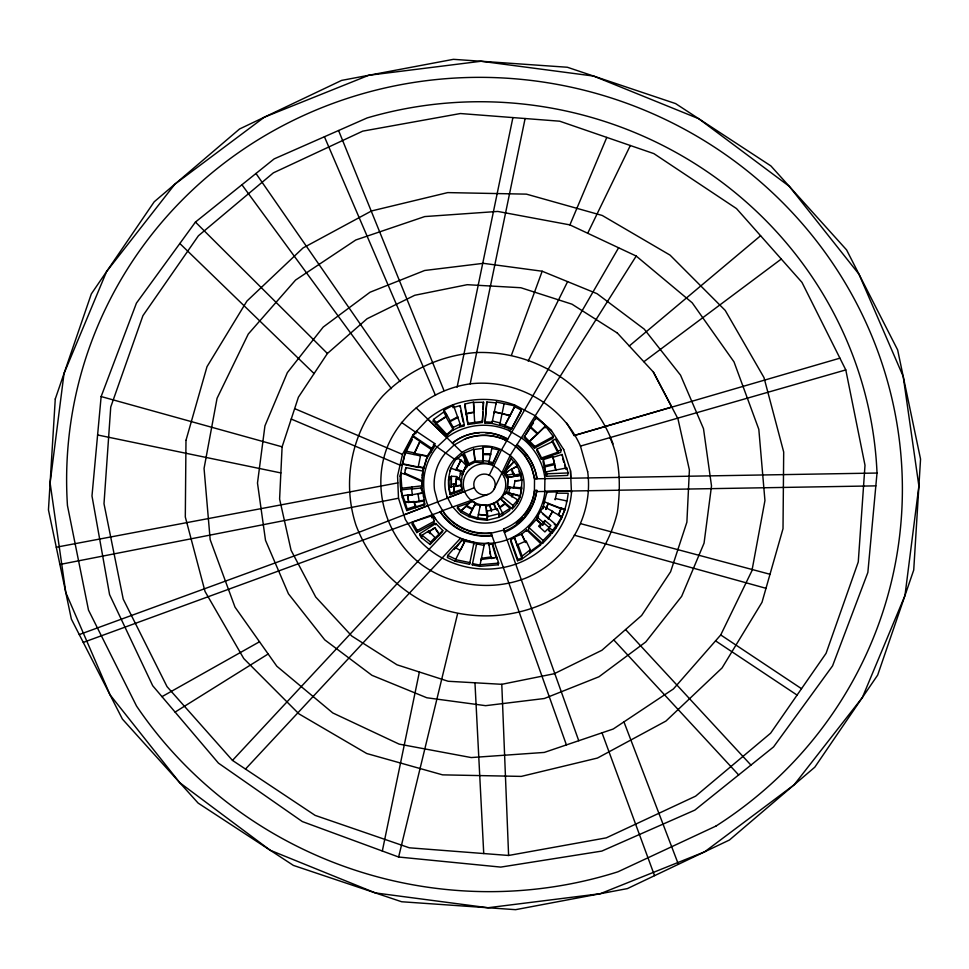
<?xml version="1.0" encoding="UTF-8"?>
<svg xmlns="http://www.w3.org/2000/svg" width="969" height="969" viewBox="0 0 969 969"><rect width="100%" height="100%" fill="white"/><g stroke="black" fill="none" stroke-linecap="round" stroke-linejoin="round"><path stroke-width="1.45" d="M530.951 503.965A50.424 49.007 11.9 0 0 534.404 491.634L534.537 478.42L531.182 465.992L524.653 454.812L515.92 446.14L516.974 444.48A54.506 52.98 11.9 0 1 537.008 478.371L536.923 478.795A54.506 52.98 11.9 0 0 535.482 472.278M507.95 477.342L507.429 488.994L507.95 477.342L521.177 475.44L521.964 480.249L515.06 480.866L519.202 480.491M466.065 465.338L462.346 475.258L466.065 465.338L460.941 460.021L456.024 469.965L460.772 460.844L457.489 457.429C448.804 467.567 446.37 482.09 450.282 494.735L461.777 490.52L461.147 481.036L462.601 474.023L460.42 473.26L460.941 470.789M461.401 484.984L461.498 479.389L456.254 479.061L455.89 485.929L461.401 484.984L461.05 486.644M544.929 478.347L544.651 493.887A60.89 59.182 11.9 0 1 520.704 532.502C489.89 554.983 441.9 541.174 427.935 505.624A60.89 59.182 11.9 0 1 436.874 447.121L448.308 436.413M517.058 503.214L517.749 499.907L505.539 492.434L502.257 496.697L501.567 500.004L512.262 508.786C518.56 503.105 521.637 494.771 521.395 486.39M521.274 490.471L522.049 479.837M422.012 478.08L423.586 468.112L402.547 463.751L402.208 465.399L405.563 451.057L413.121 435.844L416.355 431.241L434.815 443.632L434.027 447.351L426.748 458.47L423.247 469.759L427.184 456.399L420.667 455.055L418.111 467.409L402.462 464.163L405.224 452.717L420.498 455.878L420.752 454.643M422.012 484.052L422.981 471.116L405.878 467.567L405.357 470.05M617.168 332.924L571.976 304.181L520.837 287.732L467.215 284.692L414.78 295.266L367.094 318.728L327.401 353.491L298.416 397.193L282.112 446.83L279.605 499.047L291.063 550.259L315.7 597.001L351.832 636.076L397.024 664.819L448.162 681.268L501.785 684.308L554.22 673.734L601.906 650.272L641.599 615.509L670.584 571.807L686.888 522.17L689.395 469.953L677.937 418.741L653.3 371.999L617.18 332.851M482.877 412.188L482.332 422.532L483.579 402.232L473.441 402.45L474.749 423.514L467.954 424.531L464.745 405.539M483.01 409.342L483.337 403.383M455.793 486.341L456.774 476.578L451.36 476.251L451.3 487.104L451.36 476.251M491.901 423.501L492.422 421.018L500.125 422.956L499.604 425.427L491.925 423.417L484.972 423.078L486.644 403.177L486.886 402.026L496.176 402.862M484.972 423.078L486.886 402.026M101.139 396.551L91.982 495.958L109.57 594.591L152.702 685.725L218.449 763.136L302.328 821.567L398.622 857.02L500.767 867.098L601.81 851.085L694.846 810.108L773.553 746.929L832.565 665.873L867.861 572.449L877.018 473.042A393.317 382.295 11.9 0 0 367.19 117.915L274.154 158.892L195.447 222.071L136.435 303.127L101.139 396.551L282.112 446.83M422.629 492.967L421.394 489.103L421.648 486.474M421.394 489.103L422.472 481.847L404.558 473.95L400.791 473.175C398.598 485.966 402.329 498.72 406.823 510.578L424.507 504.788L424.676 503.965L424.265 501.034L413.896 502.305M400.088 476.482L402.547 463.751M404.497 474.216L405.878 467.567M457.089 387.225L512.904 117.588M587.662 471.637C593.815 516.453 566.804 561.584 525.016 578.408C490.786 591.381 451.36 586.088 421.685 564.709C385.674 537.625 370.727 487.165 388.024 445.243C402.607 412.104 434.487 388.86 470.195 383.857L525.113 118.521M382.319 851.024L419.371 672.001M461.401 479.8L459.1 479.655L460.772 471.612L450.67 468.112L450.064 470.995M514.442 407.852L514.854 405.866L496.346 402.038L492.167 422.254L485.239 421.842M492.07 447.169L489.054 461.753L493.064 462.588L499.132 449.931L491.816 448.405L492.07 447.169L483.083 447.097L482.562 449.58M480.249 505.503L475.064 504.437L469.287 515.46L477.681 517.918L487.201 519.057L486.874 515.447L478.383 514.491L486.959 515.036L486.087 505.455L480.333 505.091L477.414 519.154L469.032 516.695L460.82 512.274L457.307 508.192L457.574 506.957L469.892 502.669M469.517 564.273L473.926 543.052L464.829 541.174L455.6 559.646L469.868 562.614L469.517 564.273L455.248 561.293L447.351 557.49L447.787 555.419L454.933 547.412L460.214 550.404M504.122 403.649L499.956 423.78L504.946 425.161L509.864 415.725L494.36 411.643L494.105 412.891M481.181 559.513L496.903 557.308L498.647 563.122L498.296 564.782L479.752 566.38L472.291 564.83L476.627 543.912L484.1 545.438L484.439 543.791L488.739 543.028L491.138 558.519L493.984 558.12M484.439 543.791L480.018 565.133L472.545 563.595L472.291 564.83M515.145 480.454L513.679 487.552L507.865 486.935M563.583 509.306L544.336 501.821L542.882 508.822L543.403 506.351L552.657 511.317L548.212 519.033L548.381 518.209M544.336 501.821L544.069 503.056L547.013 491.852L556.787 491.925L555.152 499.81L555.407 498.563L566.623 500.888L566.356 502.124M555.855 528.032L556.46 525.15L540.448 511.402L537.226 517.204L536.608 520.087L542.616 525.198L543.221 522.303L544.869 520.474L550.876 525.573L549.108 527.548L548.502 530.443L551.979 533.398C561.463 521.976 566.49 507.901 568.197 493.257L556.521 493.16L556.787 491.925M400.027 465.132L291.233 419.056M59.896 564.479L398.501 498.223L397.556 475.949L402.51 454.328L413.048 434.766M398.501 498.223L405.333 519.481L417.566 538.364M404.558 473.95L404.727 473.126L422.654 481.024M401.142 491.562L401.832 488.255L400.791 473.175M415.58 432.174L401.457 422.375M402.268 497.848L402.704 495.777L407.61 494.941L408.748 502.523L407.61 494.941M415.834 433.712L416.355 431.241M413.981 454.534L420.049 441.44L412.951 436.668M404.836 504.207L405.272 502.148L402.704 495.777M403.879 514.927L427.935 505.624M419.965 441.852L431.471 449.58L427.268 455.987L414.248 453.286L420.219 440.616M406.823 510.578L407.174 508.931L405.187 502.56L414.078 501.47L415.725 506.121L415.374 507.78M411.958 487.032L411.522 489.091L421.66 487.867L423.296 493.027L419.189 493.73M427.898 419.25L446.951 437.673M412.346 494.917L411.619 488.679L401.481 489.914L402.619 496.201M418.111 467.409L418.281 466.573L423.683 467.7M424.507 504.788L423.38 492.603L407.44 495.765M433.167 421.212L433.543 419.42L443.669 412.019L444.081 410.093L453.407 405.163L460.166 424.107L459.56 426.99L452.644 430.345L446.552 435.687L433.179 421.127M422.109 475.246L422.981 471.116M412.419 522.146L411.982 524.217L416.827 532.562L433.882 523.284L434.318 521.213L432.089 515.69L412.419 522.146L417.264 530.491L416.827 532.562M426.748 458.47L427.268 455.987M419.141 501.663L419.311 500.84L424.446 500.21M436.086 424.361L436.462 422.569L446.128 416.355L443.669 412.019M430.951 452.063L431.726 448.344L434.815 443.632M423.38 492.603L423.392 496.794M419.856 533.713L419.589 534.961L421.491 537.734L430.103 544.53L442.506 531.739L442.772 530.491L435.808 523.478L419.856 533.713L421.757 536.499M446.552 435.687L446.818 434.439L452.911 429.11L446.006 416.912L446.539 414.429M421.491 537.734L422.012 535.263L428.564 531.06L434.984 537.553L434.463 540.024M453.407 405.163L452.886 407.634L460.154 405.611L464.321 424.882L464.054 426.118L459.56 426.99M449.64 423.332L450.161 420.849L444.081 410.093M428.298 532.296L428.564 531.06M431.653 517.761L432.089 515.69M432.973 514.515L435.662 519.154M452.644 430.345L453.25 427.462L449.979 421.672L457.683 417.603M430.103 544.53L430.624 542.046L434.984 537.553M485.481 432.707A48.704 47.336 11.9 0 1 507.683 439.26L507.72 439.054A48.704 47.336 11.9 0 0 452.487 442.906L452.438 443.112A48.704 47.336 11.9 0 1 465.059 435.929M459.9 406.847L460.154 405.611M429.4 531.593L434.936 527.681L439.175 533.883L438.824 535.53M435.553 524.713L435.808 523.478M440.144 511.898L442.857 510.518L444.517 513.364A50.424 49.007 11.9 0 0 490.98 532.829L491.78 535.736A52.701 51.224 11.9 0 1 440.144 511.898L83.261 642.411M454.328 444.941L452.487 442.906M448.502 480.249L449.107 477.366L451.094 477.487M464.732 405.623L465.072 403.976L473.526 402.038L474.229 412.358L466.61 413.848L467.954 424.531M442.857 510.518L487.916 494.42M454.376 459.112L462.08 452.378A39.644 38.53 11.9 0 1 501.542 449.87L510.215 455.442A39.644 38.53 11.9 0 1 514.624 509.888A39.644 38.53 11.9 0 1 458.785 513.558L451.869 506L447.181 496.976A39.644 38.53 11.9 0 1 454.376 459.112L433.422 444.468M448.756 488.739L449.107 487.092L453.637 486.317L454.304 493.257M447.702 497.981L447.193 496.891M466.343 415.083L465.072 403.976M457.489 457.429L457.138 459.088L462.334 454.34L467.579 465.459L465.29 469.057M450.282 494.735L449.107 487.092M453.553 486.729L461.305 485.396L462.043 489.284L454.558 492.022L453.553 486.729L454.158 483.834M456.254 479.061L456.774 476.578M462.068 452.462L416.246 407.925M460.772 460.844L460.941 460.021M462.068 455.575L462.334 454.34M446.673 530.467L232.487 760.411L167.031 686.633L123.208 599.084L103.998 503.723L110.732 407.053L142.927 315.664L198.403 235.782L273.379 172.845L362.733 131.142L460.396 113.53L559.694 121.198L653.881 153.623L736.513 208.589L801.969 282.367L845.792 369.916L865.002 465.277L858.268 561.947L826.072 653.336L770.597 733.218L695.621 796.155L606.267 837.858L508.604 855.47L409.306 847.802L315.119 815.377L232.487 760.411M475.016 462.177L473.647 449.144L464.115 453.129L463.763 454.776L468.572 465.471L475.016 462.177L492.797 463.824L499.132 449.931M459.1 479.655L459.439 478.008L456.508 477.826M461.147 481.036L461.498 479.389M463.473 470.958L463.194 471.951L464.078 470.098M463.957 470.304L464.236 469.311M461.777 490.52L462.043 489.284M468.572 465.471L468.911 463.812L464.115 453.129M504.401 477.56L501.821 472.751L498.054 468.754L493.391 465.738A21.233 20.64 11.9 0 0 464.623 491.356C466.622 496.54 470.668 500.707 475.634 503.177M473.562 449.555L482.816 448.344L482.865 461.05L475.27 460.929L473.647 449.144M483.313 403.467L483.579 402.232M460.82 512.274L461.159 510.627L466.186 506.266L472.266 509.537L469.032 516.695M454.509 549.471L454.933 547.412M474.81 505.673L475.331 503.19L471.528 500.961L461.074 511.038L457.574 506.957M455.248 561.293L455.684 559.234L447.787 555.419M460.784 549.496L464.745 541.586L461.825 540.314L456.266 547.497M471.334 500.488L475.646 503.093A21.233 20.64 11.9 0 0 504.413 477.475M471.261 502.196L471.528 500.961M482.841 455.018L483.083 447.097M472.182 509.948L475.331 503.19M482.598 462.298L482.925 454.606L490.52 454.667M495.934 404.012L496.346 402.038M488.788 462.988L489.139 461.341L482.95 460.638M490.435 455.079L490.689 453.843L483.107 453.783M479.982 506.751L480.333 505.091M473.575 544.711L473.926 543.052M492.797 463.824L493.064 462.588M476.36 545.147L476.627 543.912M486.499 512.758L486.087 505.455M504.946 425.161L504.607 426.808L499.629 425.355M486.62 514.054L487.237 511.147L497.206 508.64L499.314 513.643L498.514 517.385L486.935 520.292L477.414 519.154M486.874 515.447L487.395 512.94M489.563 506.133L489.817 504.897L496.891 502.075L500.174 498.781L505.212 503.165L505.043 504.001L499.834 507.78L497.061 501.239M486.935 520.292L487.722 516.55L487.237 511.147M509.779 416.137L514.854 405.866M479.752 566.38L480.103 564.721L498.647 563.122M481.096 559.925L481.448 558.277L491.489 556.86M506.654 441.028L503.989 439.248A50.424 49.007 11.9 0 0 465.435 438.678L453.989 445.122L444.662 454.049A50.424 49.007 11.9 0 0 434.548 490.169L437.903 502.596L443.887 512.831M504.619 426.723L511.147 429.533L521.298 410.093L514.684 406.689L504.861 425.573L511.414 428.298M511.753 432.235L508.725 430.333M490.98 532.829L566.405 744.907M504.958 474.943L505.479 472.46L517.276 466.222L520.947 473.889L520.68 475.125L506.726 477.632L504.05 473.138L504.401 471.479L513.945 461.535L517.361 465.81L517.01 467.458M496.855 510.312L497.206 508.64M492.422 545.147L492.676 543.912L488.388 544.675M506.726 477.632L507.247 475.149L505.479 472.46M510.59 459.415L510.845 458.167L513.861 461.947L504.316 471.891L510.845 458.167M521.043 411.341L521.298 410.093M505.103 494.493L505.539 492.434M516.974 444.48L516.877 444.892A54.506 52.98 11.9 0 1 524.253 451.857M498.514 517.385L502.33 515.556L502.766 513.485L496.891 502.075M509.936 487.153L509.755 487.976L507.683 487.758L506.145 493.257L506.412 492.022L513.195 494.36L511.838 496.927M521.286 437.915L522.339 438.448A60.89 59.182 11.9 0 1 544.917 478.42M513.485 476.421L514.006 473.938L511.499 468.717M496.552 558.956L496.903 557.308M578.747 740.716L503.601 530.116L503.868 528.868A50.424 49.007 11.9 0 0 534.67 490.399L536.85 490.362L536.596 491.598A54.203 52.677 11.9 0 1 504.413 532.381L504.667 531.145A54.203 52.677 11.9 0 0 536.85 490.362M524.265 436.171L529.474 441.476L537.444 434.051L530.079 427.232L523.999 437.407L534.525 448.126L552.984 438.133L553.323 436.474L545.511 426.215L529.558 441.065L529.207 442.712M513.582 487.964L513.764 487.141L521.794 487.988M505.043 504.001L510.082 508.386L509.646 510.445L502.33 515.556M513.291 493.936L520.159 495.862L519.723 497.921M512.262 508.786L512.964 505.479L517.749 499.907M529.825 428.468L530.261 426.408L536.075 417.469L545.595 425.803L545.159 427.862M521.177 475.44L521.128 479.909M535.191 415.919L551.458 430.563L563.667 449.519M535.639 419.541L536.075 417.469M517.555 560.724L517.821 559.476L521.685 558.205L514.273 537.456L510.808 539.842L510.542 541.077L517.555 560.724L521.419 559.452L540.629 545.026L540.896 543.791L526.748 530.031L521.492 534.246L514.369 537.044L514.018 538.703M534.525 448.126L534.876 446.479L553.323 436.474M537.444 434.051L545.595 425.803M552.233 441.755L537.008 449.168L536.741 450.403L541.32 459.173L560.676 452.402L561.196 449.919L555.394 439.114L552.5 440.52L552.233 441.755L557.72 452.281L541.574 457.925L541.32 459.173M517.555 546.625L517.979 544.566L526.119 540.932L530.322 549.689L529.631 552.996M534.404 491.634L534.67 490.399M526.494 531.278L526.748 530.031M521.419 559.452L522.121 556.145L517.979 544.566M528.965 527.584L528.359 530.479L542.507 543.439L550.562 535.082L551.179 532.187L547.715 529.013L544.893 531.933L538.607 526.167L541.053 523.635L536.354 519.323L528.965 527.584L543.112 540.557L542.507 543.439M555.758 470.183L552.863 456.605L543.439 459.56L543.003 461.632L546.383 476.288L567.64 475.428L568.161 472.945L566.695 467.954L546.225 471.855L545.704 474.338M544.324 467.821L544.76 465.75L543.439 459.56M546.383 476.288L546.904 473.805L546.225 471.855M540.448 511.402L543.403 506.351M544.699 491.465L571.395 490.932L571.48 492.894M555.843 469.771L552.863 456.605M546.746 493.1L547.013 491.852M540.448 526.518L541.053 523.635M557.454 453.528L557.987 451.045L552.5 440.52M546.237 507.865L545.971 509.113L548.272 503.347L545.886 509.524M542.616 525.198L544.251 523.357L544.869 520.474M561.838 455.709L562.105 454.461L552.681 457.429M551.979 533.398L552.584 530.503L556.46 525.15M566.429 469.19L566.695 467.954M566.683 423.029L574.132 435.578L839.917 358.167M558.665 514.89L561.281 507.962L564.866 509.355L564.527 511.002M561.402 518.754L561.838 516.695L552.572 511.729M570.814 478.214L570.511 470.692L563.679 449.434M587.638 471.721L580.443 446.019C561.838 404.085 515.569 378.576 470.195 383.857M609.925 437.637C620.632 460.396 620.644 487.407 617.41 512.201C609.259 546.286 588.462 575.828 559.464 595.438C518.79 620.221 467.07 622.486 424.119 602.112C392.845 585.494 368.45 558.314 355.95 525.113C341.488 480.781 351.892 430.793 382.852 395.921C407.561 370.473 440.774 355.296 476.082 352.546C536.741 350.427 592.059 387.091 613.05 443.887M629.244 345.994L760.592 235.733M643.888 361.716L781.28 259.05M671.82 407.125L653.324 371.914M398.622 857.02L457.598 613.692M511.402 355.308L542.18 271.235L597.049 293.68L644.24 329.133L680.541 375.173L703.494 428.661L711.512 485.953L704.063 543.149L681.655 596.347L645.802 641.926L598.963 676.774L544.324 698.516L485.614 705.674L426.82 697.765L371.951 675.32L324.76 639.867L288.459 593.827L265.506 540.339L257.488 483.046L264.937 425.851L287.345 372.653L323.198 327.074L370.037 292.226L424.676 270.484L483.386 263.326L542.18 271.235M561.281 507.962L558.35 515.278L561.754 517.107L564.866 509.355M569.905 224.893L636.209 256.046L692.181 302.776L734.005 361.885L758.824 429.34L764.941 500.573L751.944 570.693L720.73 634.949L673.419 688.947L613.22 729.015L544.263 752.428L471.225 757.564L399.095 744.107L332.791 712.954L276.819 666.224L234.995 607.115L210.176 539.66L204.059 468.427L217.056 398.307L248.27 334.051L295.581 280.053L355.78 239.985L424.737 216.572L497.775 211.436L569.905 224.893L606.788 137.404M504.05 473.138L509.997 460.663M494.093 489.248A10.72 10.417 11.9 0 0 483.822 474.083A10.72 10.417 11.9 0 0 475.585 490.181A10.72 10.417 11.9 0 0 494.093 489.248L510.227 455.357L636.209 256.046M489.26 475.21L501.554 449.786L618.61 247.773M587.698 233.25L630.334 145.507M528.141 361.098L567.604 281.64M517.494 501.155L520.159 495.862M404.957 453.952L412.334 439.563M512.02 496.092L513.376 493.524M511.147 429.533L521.056 411.256M536.608 520.087L538.546 516.61M548.297 518.621L552.657 511.317M561.838 516.695L556.291 525.973L554.268 524.241M526.191 434.064L533.459 422.884M465.544 467.821L467.579 465.459M454.764 548.236L461.825 540.314M245.484 769.059L460.311 538.498L475.573 542.919M413.036 434.839L428.468 418.584A87.404 84.957 11.9 0 1 514.442 404.933M543.112 540.557L551.179 532.187M434.815 538.376L439.175 533.883M442.772 530.491L439.09 534.294L434.851 528.093M522.121 556.145L530.322 549.689M500.004 506.957L505.212 503.165M529.886 551.749L540.896 543.791M510.082 508.386L498.95 515.314M446.006 416.912L436.353 423.126L446.818 434.439M434.936 527.681L428.395 531.884L430.224 533.737M175.098 712.094L268.159 653.99M507.708 471.794L505.297 473.284L504.401 471.479M511.329 469.553L517.361 465.81M161.98 696.65L259.51 641.757M417.264 530.491L434.318 521.213M450.161 420.849L457.852 416.779M468.911 463.812L475.367 460.517M453.25 427.462L460.166 424.107M447.714 497.896L464.623 491.356M474.35 487.722L359.438 532.114L79.264 634.574M450.633 493.088L454.643 491.61M557.987 451.045L561.196 449.919M407.174 508.931L415.725 506.121M424.676 503.965L415.556 506.957L414.308 503.468M574.145 435.505L671.832 407.041M580.419 446.103L845.792 369.916M485.917 506.278L489.733 505.309L491.44 511.523M487.722 516.55L499.314 513.643M503.601 530.116L490.895 533.241A50.424 49.007 11.9 0 1 466.404 530.091M544.76 465.75L554.619 463.461M554.353 464.696L544.493 466.997L545.874 473.502M466.695 413.424L474.313 411.946M459.827 425.754L464.321 424.882M56.275 547.219L397.835 482.877M507.247 475.149L514.006 473.938M520.947 473.889L513.74 475.173L511.862 471.261M407.525 495.353L412.431 494.505M451.905 484.221L456.411 483.446M468.221 423.296L482.598 421.297M474.749 423.514L482.356 422.448M401.832 488.255L422.096 485.796M405.272 502.148L408.918 501.7M410.057 502.366L419.226 501.252L417.905 493.56M546.904 473.805L568.161 472.945M534.537 478.42L537.008 478.371M877.018 473.042L534.452 478.831C531.86 461.462 519.965 446.479 503.941 439.454A50.424 49.007 11.9 0 0 465.399 438.884M536.596 491.598L875.831 485.869M450.742 479.134L448.768 479.013L449.01 487.504M494.275 412.055L500.755 413.4M502.051 413.666L509.948 415.313M405.563 451.057L414.332 452.874M97.603 434.972L280.865 472.933M580.976 523.757L770.004 574.278M574.254 535.191L765.994 588.304M456.193 469.141L463.121 471.552M548.188 503.759L561.099 508.786M294.661 408.639L402.486 454.413M514.466 404.86L534.646 415.435L551.434 430.636M466.368 505.43L472.436 508.713M461.159 510.627L469.371 515.048M522.327 438.533L508.713 430.418A60.89 59.182 11.9 0 0 448.296 436.498M720.73 634.949L801.52 688.693M715.558 640.86L797.075 695.088M413.121 435.844L431.726 448.344M422.012 535.263L430.624 542.046M502.257 496.697L512.964 505.479M537.226 517.204L543.221 522.303M544.251 523.357L552.584 530.503M542.628 513.752L547.158 517.652M417.578 538.279C442.676 567.507 486.038 577.209 521.334 561.947A87.404 84.957 11.9 0 0 571.468 492.967L570.499 470.777M530.261 426.408L537.625 433.228M179.834 243.51L314.077 373.574M195.447 222.071L327.401 353.491M529.558 441.065L534.876 446.479M433.543 419.42L436.462 422.569M625.574 629.547L750.939 765.086M613.74 639.903L738.657 774.946M241.923 184.764L391.452 388.714M255.986 173.475L400.052 381.52M537.008 449.168L541.574 457.925M521.576 533.822L525.779 542.579M522.085 535.494L525.089 541.744M518.851 471.297L520.68 475.125M464.405 460.517L467.312 466.695M324.421 136.75L435.481 395.364M493.815 503.105L496.346 509.113M493.645 503.928L495.668 508.737M338.581 130.512L443.984 390.592M623.939 721.881L678.397 864.312M602.015 732.818L654.547 875.661M514.369 537.044L517.64 546.213M510.808 539.842L517.821 559.476M503.868 528.868L504.667 531.145M492.676 543.912L496.818 557.72M492.833 546.528L496.14 557.575M497.594 562.456L498.296 564.782M562.105 454.461L566.041 467.857M562.626 458.385L563.813 462.395M564.6 465.072L565.775 469.093M489.817 504.897L491.525 511.111M460.808 410.892L463.17 421.987M489.769 551.591L490.314 554.365M474.967 682.794L483.737 853.556M501.785 684.308L508.604 855.47M530.382 505.249A50.424 49.007 11.9 0 1 524.338 514.951M522.497 517.131A50.424 49.007 11.9 0 1 516.15 523.018M465.059 529.546A50.424 49.007 11.9 0 1 444.432 513.776M466.198 435.505A48.704 47.336 11.9 0 1 479.34 432.755M524.992 452.705A54.506 52.98 11.9 0 1 534.076 468.063M534.464 469.105A54.506 52.98 11.9 0 1 535.167 471.213M491.864 535.312A52.701 51.224 11.9 0 1 440.229 511.487M185.987 440.326L185.309 516.986L205.016 591.429L243.776 658.581L298.937 713.874L366.754 753.531L442.579 774.861L521.274 776.399L597.461 758.049L665.945 721.057L722.062 667.944L761.997 602.318L783.013 528.674L783.691 452.014L763.984 377.571L725.224 310.419L670.063 255.126L602.246 215.469L526.421 194.139L447.726 192.601L371.539 210.951L303.055 247.943L246.938 301.056L207.003 366.682L185.987 440.326M55.269 398.986L48.45 509.9L71.355 619.07L122.409 719.083L198.136 803.095L293.389 865.402L401.651 901.751L515.569 909.673L627.367 888.609L729.439 840.014L814.808 767.182L877.672 675.09L913.731 570.014L920.55 459.1L897.645 349.93L846.591 249.917L770.864 165.905L675.611 103.598L567.349 67.249L453.431 59.327L341.633 80.391L239.561 128.986L154.192 201.818L91.328 293.91L55.269 398.986M64.027 373.477L50.109 482.974L65.795 592.568L110.018 694.797L179.75 782.698L270.266 850.285L375.378 892.933L487.916 907.747L600.235 893.721L704.657 851.812L794.083 784.866L862.41 697.45L904.973 595.523L918.891 486.026L903.205 376.432L858.982 274.203L789.25 186.302L698.734 118.715L593.622 76.066L481.084 61.253L368.765 75.279L264.343 117.188L174.917 184.134L106.59 271.55L64.027 373.477M509.851 487.564L508.761 492.833L520.074 496.273L521.613 488.812L509.851 487.564M715.909 826.097L617.956 871.797A418.378 406.653 11.9 0 1 136.532 706.05L88.494 610.095L67.455 505.576A418.378 406.653 11.9 0 1 670.148 121.828A418.378 406.653 11.9 0 1 715.909 826.097"/></g></svg>
